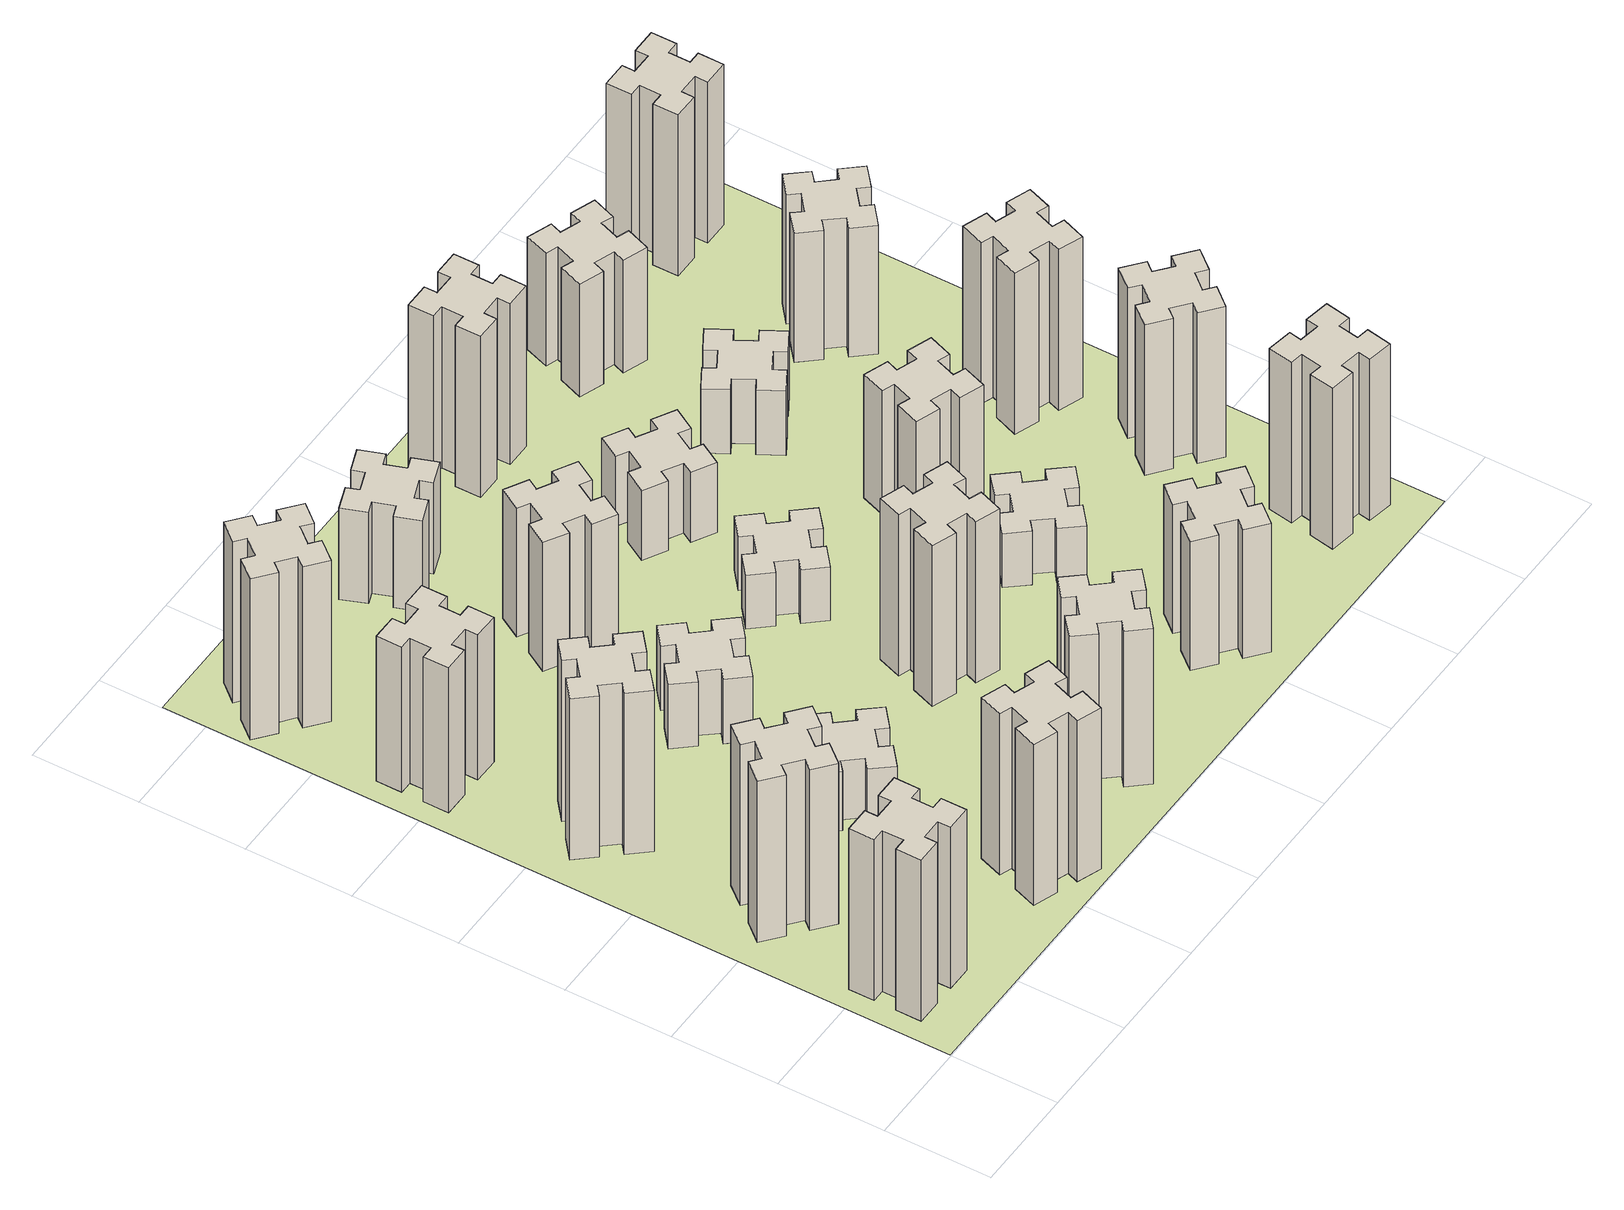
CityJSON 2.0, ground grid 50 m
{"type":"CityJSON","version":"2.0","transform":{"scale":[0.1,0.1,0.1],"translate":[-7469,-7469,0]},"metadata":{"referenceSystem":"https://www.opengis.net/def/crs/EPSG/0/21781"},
"CityObjects":{
"building1":{"type":"Building","attributes":{"class":"1000","function":"1000","usage":"1000","yearOfConstruction":2016,"roofType":"1000","measuredHeight":90,"storeysAboveGround":30,"storeysBelowGround":0},"geometry":[{"type":"Solid","lod":"1","boundaries":[[[[0,1,2,3,4,5,6,7,8,9,10,11,12,13,14,15,16,17,18,19]],[[17,16,20,21]],[[16,15,22,20]],[[15,14,23,22]],[[14,13,24,23]],[[13,12,25,24]],[[12,11,26,25]],[[11,10,27,26]],[[10,9,28,27]],[[9,8,29,28]],[[8,7,30,29]],[[7,6,31,30]],[[6,5,32,31]],[[5,4,33,32]],[[4,3,34,33]],[[3,2,35,34]],[[2,1,36,35]],[[1,0,37,36]],[[0,19,38,37]],[[19,18,39,38]],[[18,17,21,39]],[[24,25,26,27,28,29,30,31,32,33,34,35,36,37,38,39,21,20,22,23]]]]}]},
"building2":{"type":"Building","attributes":{"class":"1000","function":"1000","usage":"1000","yearOfConstruction":2016,"roofType":"1000","measuredHeight":90,"storeysAboveGround":30,"storeysBelowGround":0},"geometry":[{"type":"Solid","lod":"1","boundaries":[[[[40,41,42,43,44,45,46,47,48,49,50,51,52,53,54,55,56,57,58,59]],[[57,56,60,61]],[[56,55,62,60]],[[55,54,63,62]],[[54,53,64,63]],[[53,52,65,64]],[[52,51,66,65]],[[51,50,67,66]],[[50,49,68,67]],[[49,48,69,68]],[[48,47,70,69]],[[47,46,71,70]],[[46,45,72,71]],[[45,44,73,72]],[[44,43,74,73]],[[43,42,75,74]],[[42,41,76,75]],[[41,40,77,76]],[[40,59,78,77]],[[59,58,79,78]],[[58,57,61,79]],[[64,65,66,67,68,69,70,71,72,73,74,75,76,77,78,79,61,60,62,63]]]]}]},
"building3":{"type":"Building","attributes":{"class":"1000","function":"1000","usage":"1000","yearOfConstruction":2016,"roofType":"1000","measuredHeight":90,"storeysAboveGround":30,"storeysBelowGround":0},"geometry":[{"type":"Solid","lod":"1","boundaries":[[[[80,81,82,83,84,85,86,87,88,89,90,91,92,93,94,95,96,97,98,99]],[[97,96,100,101]],[[96,95,102,100]],[[95,94,103,102]],[[94,93,104,103]],[[93,92,105,104]],[[92,91,106,105]],[[91,90,107,106]],[[90,89,108,107]],[[89,88,109,108]],[[88,87,110,109]],[[87,86,111,110]],[[86,85,112,111]],[[85,84,113,112]],[[84,83,114,113]],[[83,82,115,114]],[[82,81,116,115]],[[81,80,117,116]],[[80,99,118,117]],[[99,98,119,118]],[[98,97,101,119]],[[104,105,106,107,108,109,110,111,112,113,114,115,116,117,118,119,101,100,102,103]]]]}]},
"building4":{"type":"Building","attributes":{"class":"1000","function":"1000","usage":"1000","yearOfConstruction":2016,"roofType":"1000","measuredHeight":81,"storeysAboveGround":30,"storeysBelowGround":0},"geometry":[{"type":"Solid","lod":"1","boundaries":[[[[120,121,122,123,124,125,126,127,128,129,130,131,132,133,134,135,136,137,138,139]],[[137,136,140,141]],[[136,135,142,140]],[[135,134,143,142]],[[134,133,144,143]],[[133,132,145,144]],[[132,131,146,145]],[[131,130,147,146]],[[130,129,148,147]],[[129,128,149,148]],[[128,127,150,149]],[[127,126,151,150]],[[126,125,152,151]],[[125,124,153,152]],[[124,123,154,153]],[[123,122,155,154]],[[122,121,156,155]],[[121,120,157,156]],[[120,139,158,157]],[[139,138,159,158]],[[138,137,141,159]],[[144,145,146,147,148,149,150,151,152,153,154,155,156,157,158,159,141,140,142,143]]]]}]},
"building5":{"type":"Building","attributes":{"class":"1000","function":"1000","usage":"1000","yearOfConstruction":2016,"roofType":"1000","measuredHeight":90,"storeysAboveGround":30,"storeysBelowGround":0},"geometry":[{"type":"Solid","lod":"1","boundaries":[[[[160,161,162,163,164,165,166,167,168,169,170,171,172,173,174,175,176,177,178,179]],[[177,176,180,181]],[[176,175,182,180]],[[175,174,183,182]],[[174,173,184,183]],[[173,172,185,184]],[[172,171,186,185]],[[171,170,187,186]],[[170,169,188,187]],[[169,168,189,188]],[[168,167,190,189]],[[167,166,191,190]],[[166,165,192,191]],[[165,164,193,192]],[[164,163,194,193]],[[163,162,195,194]],[[162,161,196,195]],[[161,160,197,196]],[[160,179,198,197]],[[179,178,199,198]],[[178,177,181,199]],[[184,185,186,187,188,189,190,191,192,193,194,195,196,197,198,199,181,180,182,183]]]]}]},
"building6":{"type":"Building","attributes":{"class":"1000","function":"1000","usage":"1000","yearOfConstruction":2016,"roofType":"1000","measuredHeight":90,"storeysAboveGround":30,"storeysBelowGround":0},"geometry":[{"type":"Solid","lod":"1","boundaries":[[[[200,201,202,203,204,205,206,207,208,209,210,211,212,213,214,215,216,217,218,219]],[[217,216,220,221]],[[216,215,222,220]],[[215,214,223,222]],[[214,213,224,223]],[[213,212,225,224]],[[212,211,226,225]],[[211,210,227,226]],[[210,209,228,227]],[[209,208,229,228]],[[208,207,230,229]],[[207,206,231,230]],[[206,205,232,231]],[[205,204,233,232]],[[204,203,234,233]],[[203,202,235,234]],[[202,201,236,235]],[[201,200,237,236]],[[200,219,238,237]],[[219,218,239,238]],[[218,217,221,239]],[[224,225,226,227,228,229,230,231,232,233,234,235,236,237,238,239,221,220,222,223]]]]}]},
"building7":{"type":"Building","attributes":{"class":"1000","function":"1000","usage":"1000","yearOfConstruction":2016,"roofType":"1000","measuredHeight":33,"storeysAboveGround":30,"storeysBelowGround":0},"geometry":[{"type":"Solid","lod":"1","boundaries":[[[[240,241,242,243,244,245,246,247,248,249,250,251,252,253,254,255,256,257,258,259]],[[257,256,260,261]],[[256,255,262,260]],[[255,254,263,262]],[[254,253,264,263]],[[253,252,265,264]],[[252,251,266,265]],[[251,250,267,266]],[[250,249,268,267]],[[249,248,269,268]],[[248,247,270,269]],[[247,246,271,270]],[[246,245,272,271]],[[245,244,273,272]],[[244,243,274,273]],[[243,242,275,274]],[[242,241,276,275]],[[241,240,277,276]],[[240,259,278,277]],[[259,258,279,278]],[[258,257,261,279]],[[264,265,266,267,268,269,270,271,272,273,274,275,276,277,278,279,261,260,262,263]]]]}]},
"building8":{"type":"Building","attributes":{"class":"1000","function":"1000","usage":"1000","yearOfConstruction":2016,"roofType":"1000","measuredHeight":36,"storeysAboveGround":30,"storeysBelowGround":0},"geometry":[{"type":"Solid","lod":"1","boundaries":[[[[280,281,282,283,284,285,286,287,288,289,290,291,292,293,294,295,296,297,298,299]],[[297,296,300,301]],[[296,295,302,300]],[[295,294,303,302]],[[294,293,304,303]],[[293,292,305,304]],[[292,291,306,305]],[[291,290,307,306]],[[290,289,308,307]],[[289,288,309,308]],[[288,287,310,309]],[[287,286,311,310]],[[286,285,312,311]],[[285,284,313,312]],[[284,283,314,313]],[[283,282,315,314]],[[282,281,316,315]],[[281,280,317,316]],[[280,299,318,317]],[[299,298,319,318]],[[298,297,301,319]],[[304,305,306,307,308,309,310,311,312,313,314,315,316,317,318,319,301,300,302,303]]]]}]},
"building9":{"type":"Building","attributes":{"class":"1000","function":"1000","usage":"1000","yearOfConstruction":2016,"roofType":"1000","measuredHeight":87,"storeysAboveGround":30,"storeysBelowGround":0},"geometry":[{"type":"Solid","lod":"1","boundaries":[[[[320,321,322,323,324,325,326,327,328,329,330,331,332,333,334,335,336,337,338,339]],[[337,336,340,341]],[[336,335,342,340]],[[335,334,343,342]],[[334,333,344,343]],[[333,332,345,344]],[[332,331,346,345]],[[331,330,347,346]],[[330,329,348,347]],[[329,328,349,348]],[[328,327,350,349]],[[327,326,351,350]],[[326,325,352,351]],[[325,324,353,352]],[[324,323,354,353]],[[323,322,355,354]],[[322,321,356,355]],[[321,320,357,356]],[[320,339,358,357]],[[339,338,359,358]],[[338,337,341,359]],[[344,345,346,347,348,349,350,351,352,353,354,355,356,357,358,359,341,340,342,343]]]]}]},
"building10":{"type":"Building","attributes":{"class":"1000","function":"1000","usage":"1000","yearOfConstruction":2016,"roofType":"1000","measuredHeight":72,"storeysAboveGround":30,"storeysBelowGround":0},"geometry":[{"type":"Solid","lod":"1","boundaries":[[[[360,361,362,363,364,365,366,367,368,369,370,371,372,373,374,375,376,377,378,379]],[[377,376,380,381]],[[376,375,382,380]],[[375,374,383,382]],[[374,373,384,383]],[[373,372,385,384]],[[372,371,386,385]],[[371,370,387,386]],[[370,369,388,387]],[[369,368,389,388]],[[368,367,390,389]],[[367,366,391,390]],[[366,365,392,391]],[[365,364,393,392]],[[364,363,394,393]],[[363,362,395,394]],[[362,361,396,395]],[[361,360,397,396]],[[360,379,398,397]],[[379,378,399,398]],[[378,377,381,399]],[[384,385,386,387,388,389,390,391,392,393,394,395,396,397,398,399,381,380,382,383]]]]}]},
"building11":{"type":"Building","attributes":{"class":"1000","function":"1000","usage":"1000","yearOfConstruction":2016,"roofType":"1000","measuredHeight":51,"storeysAboveGround":30,"storeysBelowGround":0},"geometry":[{"type":"Solid","lod":"1","boundaries":[[[[400,401,402,403,404,405,406,407,408,409,410,411,412,413,414,415,416,417,418,419]],[[417,416,420,421]],[[416,415,422,420]],[[415,414,423,422]],[[414,413,424,423]],[[413,412,425,424]],[[412,411,426,425]],[[411,410,427,426]],[[410,409,428,427]],[[409,408,429,428]],[[408,407,430,429]],[[407,406,431,430]],[[406,405,432,431]],[[405,404,433,432]],[[404,403,434,433]],[[403,402,435,434]],[[402,401,436,435]],[[401,400,437,436]],[[400,419,438,437]],[[419,418,439,438]],[[418,417,421,439]],[[424,425,426,427,428,429,430,431,432,433,434,435,436,437,438,439,421,420,422,423]]]]}]},
"building12":{"type":"Building","attributes":{"class":"1000","function":"1000","usage":"1000","yearOfConstruction":2016,"roofType":"1000","measuredHeight":90,"storeysAboveGround":30,"storeysBelowGround":0},"geometry":[{"type":"Solid","lod":"1","boundaries":[[[[440,441,442,443,444,445,446,447,448,449,450,451,452,453,454,455,456,457,458,459]],[[457,456,460,461]],[[456,455,462,460]],[[455,454,463,462]],[[454,453,464,463]],[[453,452,465,464]],[[452,451,466,465]],[[451,450,467,466]],[[450,449,468,467]],[[449,448,469,468]],[[448,447,470,469]],[[447,446,471,470]],[[446,445,472,471]],[[445,444,473,472]],[[444,443,474,473]],[[443,442,475,474]],[[442,441,476,475]],[[441,440,477,476]],[[440,459,478,477]],[[459,458,479,478]],[[458,457,461,479]],[[464,465,466,467,468,469,470,471,472,473,474,475,476,477,478,479,461,460,462,463]]]]}]},
"building13":{"type":"Building","attributes":{"class":"1000","function":"1000","usage":"1000","yearOfConstruction":2016,"roofType":"1000","measuredHeight":30,"storeysAboveGround":30,"storeysBelowGround":0},"geometry":[{"type":"Solid","lod":"1","boundaries":[[[[480,481,482,483,484,485,486,487,488,489,490,491,492,493,494,495,496,497,498,499]],[[497,496,500,501]],[[496,495,502,500]],[[495,494,503,502]],[[494,493,504,503]],[[493,492,505,504]],[[492,491,506,505]],[[491,490,507,506]],[[490,489,508,507]],[[489,488,509,508]],[[488,487,510,509]],[[487,486,511,510]],[[486,485,512,511]],[[485,484,513,512]],[[484,483,514,513]],[[483,482,515,514]],[[482,481,516,515]],[[481,480,517,516]],[[480,499,518,517]],[[499,498,519,518]],[[498,497,501,519]],[[504,505,506,507,508,509,510,511,512,513,514,515,516,517,518,519,501,500,502,503]]]]}]},
"building14":{"type":"Building","attributes":{"class":"1000","function":"1000","usage":"1000","yearOfConstruction":2016,"roofType":"1000","measuredHeight":72,"storeysAboveGround":30,"storeysBelowGround":0},"geometry":[{"type":"Solid","lod":"1","boundaries":[[[[520,521,522,523,524,525,526,527,528,529,530,531,532,533,534,535,536,537,538,539]],[[537,536,540,541]],[[536,535,542,540]],[[535,534,543,542]],[[534,533,544,543]],[[533,532,545,544]],[[532,531,546,545]],[[531,530,547,546]],[[530,529,548,547]],[[529,528,549,548]],[[528,527,550,549]],[[527,526,551,550]],[[526,525,552,551]],[[525,524,553,552]],[[524,523,554,553]],[[523,522,555,554]],[[522,521,556,555]],[[521,520,557,556]],[[520,539,558,557]],[[539,538,559,558]],[[538,537,541,559]],[[544,545,546,547,548,549,550,551,552,553,554,555,556,557,558,559,541,540,542,543]]]]}]},
"building15":{"type":"Building","attributes":{"class":"1000","function":"1000","usage":"1000","yearOfConstruction":2016,"roofType":"1000","measuredHeight":39,"storeysAboveGround":30,"storeysBelowGround":0},"geometry":[{"type":"Solid","lod":"1","boundaries":[[[[560,561,562,563,564,565,566,567,568,569,570,571,572,573,574,575,576,577,578,579]],[[577,576,580,581]],[[576,575,582,580]],[[575,574,583,582]],[[574,573,584,583]],[[573,572,585,584]],[[572,571,586,585]],[[571,570,587,586]],[[570,569,588,587]],[[569,568,589,588]],[[568,567,590,589]],[[567,566,591,590]],[[566,565,592,591]],[[565,564,593,592]],[[564,563,594,593]],[[563,562,595,594]],[[562,561,596,595]],[[561,560,597,596]],[[560,579,598,597]],[[579,578,599,598]],[[578,577,581,599]],[[584,585,586,587,588,589,590,591,592,593,594,595,596,597,598,599,581,580,582,583]]]]}]},
"building16":{"type":"Building","attributes":{"class":"1000","function":"1000","usage":"1000","yearOfConstruction":2016,"roofType":"1000","measuredHeight":90,"storeysAboveGround":30,"storeysBelowGround":0},"geometry":[{"type":"Solid","lod":"1","boundaries":[[[[600,601,602,603,604,605,606,607,608,609,610,611,612,613,614,615,616,617,618,619]],[[617,616,620,621]],[[616,615,622,620]],[[615,614,623,622]],[[614,613,624,623]],[[613,612,625,624]],[[612,611,626,625]],[[611,610,627,626]],[[610,609,628,627]],[[609,608,629,628]],[[608,607,630,629]],[[607,606,631,630]],[[606,605,632,631]],[[605,604,633,632]],[[604,603,634,633]],[[603,602,635,634]],[[602,601,636,635]],[[601,600,637,636]],[[600,619,638,637]],[[619,618,639,638]],[[618,617,621,639]],[[624,625,626,627,628,629,630,631,632,633,634,635,636,637,638,639,621,620,622,623]]]]}]},
"building17":{"type":"Building","attributes":{"class":"1000","function":"1000","usage":"1000","yearOfConstruction":2016,"roofType":"1000","measuredHeight":30,"storeysAboveGround":30,"storeysBelowGround":0},"geometry":[{"type":"Solid","lod":"1","boundaries":[[[[640,641,642,643,644,645,646,647,648,649,650,651,652,653,654,655,656,657,658,659]],[[657,656,660,661]],[[656,655,662,660]],[[655,654,663,662]],[[654,653,664,663]],[[653,652,665,664]],[[652,651,666,665]],[[651,650,667,666]],[[650,649,668,667]],[[649,648,669,668]],[[648,647,670,669]],[[647,646,671,670]],[[646,645,672,671]],[[645,644,673,672]],[[644,643,674,673]],[[643,642,675,674]],[[642,641,676,675]],[[641,640,677,676]],[[640,659,678,677]],[[659,658,679,678]],[[658,657,661,679]],[[664,665,666,667,668,669,670,671,672,673,674,675,676,677,678,679,661,660,662,663]]]]}]},
"building18":{"type":"Building","attributes":{"class":"1000","function":"1000","usage":"1000","yearOfConstruction":2016,"roofType":"1000","measuredHeight":69,"storeysAboveGround":30,"storeysBelowGround":0},"geometry":[{"type":"Solid","lod":"1","boundaries":[[[[680,681,682,683,684,685,686,687,688,689,690,691,692,693,694,695,696,697,698,699]],[[697,696,700,701]],[[696,695,702,700]],[[695,694,703,702]],[[694,693,704,703]],[[693,692,705,704]],[[692,691,706,705]],[[691,690,707,706]],[[690,689,708,707]],[[689,688,709,708]],[[688,687,710,709]],[[687,686,711,710]],[[686,685,712,711]],[[685,684,713,712]],[[684,683,714,713]],[[683,682,715,714]],[[682,681,716,715]],[[681,680,717,716]],[[680,699,718,717]],[[699,698,719,718]],[[698,697,701,719]],[[704,705,706,707,708,709,710,711,712,713,714,715,716,717,718,719,701,700,702,703]]]]}]},
"building19":{"type":"Building","attributes":{"class":"1000","function":"1000","usage":"1000","yearOfConstruction":2016,"roofType":"1000","measuredHeight":36,"storeysAboveGround":30,"storeysBelowGround":0},"geometry":[{"type":"Solid","lod":"1","boundaries":[[[[720,721,722,723,724,725,726,727,728,729,730,731,732,733,734,735,736,737,738,739]],[[737,736,740,741]],[[736,735,742,740]],[[735,734,743,742]],[[734,733,744,743]],[[733,732,745,744]],[[732,731,746,745]],[[731,730,747,746]],[[730,729,748,747]],[[729,728,749,748]],[[728,727,750,749]],[[727,726,751,750]],[[726,725,752,751]],[[725,724,753,752]],[[724,723,754,753]],[[723,722,755,754]],[[722,721,756,755]],[[721,720,757,756]],[[720,739,758,757]],[[739,738,759,758]],[[738,737,741,759]],[[744,745,746,747,748,749,750,751,752,753,754,755,756,757,758,759,741,740,742,743]]]]}]},
"building20":{"type":"Building","attributes":{"class":"1000","function":"1000","usage":"1000","yearOfConstruction":2016,"roofType":"1000","measuredHeight":90,"storeysAboveGround":30,"storeysBelowGround":0},"geometry":[{"type":"Solid","lod":"1","boundaries":[[[[760,761,762,763,764,765,766,767,768,769,770,771,772,773,774,775,776,777,778,779]],[[777,776,780,781]],[[776,775,782,780]],[[775,774,783,782]],[[774,773,784,783]],[[773,772,785,784]],[[772,771,786,785]],[[771,770,787,786]],[[770,769,788,787]],[[769,768,789,788]],[[768,767,790,789]],[[767,766,791,790]],[[766,765,792,791]],[[765,764,793,792]],[[764,763,794,793]],[[763,762,795,794]],[[762,761,796,795]],[[761,760,797,796]],[[760,779,798,797]],[[779,778,799,798]],[[778,777,781,799]],[[784,785,786,787,788,789,790,791,792,793,794,795,796,797,798,799,781,780,782,783]]]]}]},
"building21":{"type":"Building","attributes":{"class":"1000","function":"1000","usage":"1000","yearOfConstruction":2016,"roofType":"1000","measuredHeight":63,"storeysAboveGround":30,"storeysBelowGround":0},"geometry":[{"type":"Solid","lod":"1","boundaries":[[[[800,801,802,803,804,805,806,807,808,809,810,811,812,813,814,815,816,817,818,819]],[[817,816,820,821]],[[816,815,822,820]],[[815,814,823,822]],[[814,813,824,823]],[[813,812,825,824]],[[812,811,826,825]],[[811,810,827,826]],[[810,809,828,827]],[[809,808,829,828]],[[808,807,830,829]],[[807,806,831,830]],[[806,805,832,831]],[[805,804,833,832]],[[804,803,834,833]],[[803,802,835,834]],[[802,801,836,835]],[[801,800,837,836]],[[800,819,838,837]],[[819,818,839,838]],[[818,817,821,839]],[[824,825,826,827,828,829,830,831,832,833,834,835,836,837,838,839,821,820,822,823]]]]}]},
"building22":{"type":"Building","attributes":{"class":"1000","function":"1000","usage":"1000","yearOfConstruction":2016,"roofType":"1000","measuredHeight":84,"storeysAboveGround":30,"storeysBelowGround":0},"geometry":[{"type":"Solid","lod":"1","boundaries":[[[[840,841,842,843,844,845,846,847,848,849,850,851,852,853,854,855,856,857,858,859]],[[857,856,860,861]],[[856,855,862,860]],[[855,854,863,862]],[[854,853,864,863]],[[853,852,865,864]],[[852,851,866,865]],[[851,850,867,866]],[[850,849,868,867]],[[849,848,869,868]],[[848,847,870,869]],[[847,846,871,870]],[[846,845,872,871]],[[845,844,873,872]],[[844,843,874,873]],[[843,842,875,874]],[[842,841,876,875]],[[841,840,877,876]],[[840,859,878,877]],[[859,858,879,878]],[[858,857,861,879]],[[864,865,866,867,868,869,870,871,872,873,874,875,876,877,878,879,861,860,862,863]]]]}]},
"building23":{"type":"Building","attributes":{"class":"1000","function":"1000","usage":"1000","yearOfConstruction":2016,"roofType":"1000","measuredHeight":90,"storeysAboveGround":30,"storeysBelowGround":0},"geometry":[{"type":"Solid","lod":"1","boundaries":[[[[880,881,882,883,884,885,886,887,888,889,890,891,892,893,894,895,896,897,898,899]],[[897,896,900,901]],[[896,895,902,900]],[[895,894,903,902]],[[894,893,904,903]],[[893,892,905,904]],[[892,891,906,905]],[[891,890,907,906]],[[890,889,908,907]],[[889,888,909,908]],[[888,887,910,909]],[[887,886,911,910]],[[886,885,912,911]],[[885,884,913,912]],[[884,883,914,913]],[[883,882,915,914]],[[882,881,916,915]],[[881,880,917,916]],[[880,899,918,917]],[[899,898,919,918]],[[898,897,901,919]],[[904,905,906,907,908,909,910,911,912,913,914,915,916,917,918,919,901,900,902,903]]]]}]},
"building24":{"type":"Building","attributes":{"class":"1000","function":"1000","usage":"1000","yearOfConstruction":2016,"roofType":"1000","measuredHeight":72,"storeysAboveGround":30,"storeysBelowGround":0},"geometry":[{"type":"Solid","lod":"1","boundaries":[[[[920,921,922,923,924,925,926,927,928,929,930,931,932,933,934,935,936,937,938,939]],[[937,936,940,941]],[[936,935,942,940]],[[935,934,943,942]],[[934,933,944,943]],[[933,932,945,944]],[[932,931,946,945]],[[931,930,947,946]],[[930,929,948,947]],[[929,928,949,948]],[[928,927,950,949]],[[927,926,951,950]],[[926,925,952,951]],[[925,924,953,952]],[[924,923,954,953]],[[923,922,955,954]],[[922,921,956,955]],[[921,920,957,956]],[[920,939,958,957]],[[939,938,959,958]],[[938,937,941,959]],[[944,945,946,947,948,949,950,951,952,953,954,955,956,957,958,959,941,940,942,943]]]]}]},
"building25":{"type":"Building","attributes":{"class":"1000","function":"1000","usage":"1000","yearOfConstruction":2016,"roofType":"1000","measuredHeight":90,"storeysAboveGround":30,"storeysBelowGround":0},"geometry":[{"type":"Solid","lod":"1","boundaries":[[[[960,961,962,963,964,965,966,967,968,969,970,971,972,973,974,975,976,977,978,979]],[[977,976,980,981]],[[976,975,982,980]],[[975,974,983,982]],[[974,973,984,983]],[[973,972,985,984]],[[972,971,986,985]],[[971,970,987,986]],[[970,969,988,987]],[[969,968,989,988]],[[968,967,990,989]],[[967,966,991,990]],[[966,965,992,991]],[[965,964,993,992]],[[964,963,994,993]],[[963,962,995,994]],[[962,961,996,995]],[[961,960,997,996]],[[960,979,998,997]],[[979,978,999,998]],[[978,977,981,999]],[[984,985,986,987,988,989,990,991,992,993,994,995,996,997,998,999,981,980,982,983]]]]}]},
"landuse1":{"type":"LandUse","attributes":{"name":"plot1","function":"1010"},"geometry":[{"type":"MultiSurface","lod":"1","boundaries":[[[1000,1001,1002,1003]]]}]}
},
"vertices":[
[165,425,0],[165,325,0],[105,325,0],[105,205,0],[225,205,0],[225,265,0],[325,265,0],[325,205,0],[445,205,0],[445,325,0],[385,325,0],[385,425,0],[445,425,0],[445,545,0],[325,545,0],[325,485,0],[225,485,0],[225,545,0],[105,545,0],[105,425,0],[225,485,900],[225,545,900],[325,485,900],[325,545,900],[445,545,900],[445,425,900],[385,425,900],[385,325,900],[445,325,900],[445,205,900],[325,205,900],[325,265,900],[225,265,900],[225,205,900],[105,205,900],[105,325,900],[165,325,900],[165,425,900],[105,425,900],[105,545,900],
[484,1067,0],[408,1132,0],[446,1178,0],[354,1255,0],[277,1163,0],[323,1124,0],[259,1048,0],[213,1086,0],[136,994,0],[228,917,0],[266,963,0],[343,899,0],[304,853,0],[396,776,0],[473,868,0],[427,906,0],[492,983,0],[538,944,0],[615,1036,0],[523,1113,0],[492,983,900],[538,944,900],[427,906,900],[473,868,900],[396,776,900],[304,853,900],[343,899,900],[266,963,900],[228,917,900],[136,994,900],[213,1086,900],[259,1048,900],[323,1124,900],[277,1163,900],[354,1255,900],[446,1178,900],[408,1132,900],[484,1067,900],[523,1113,900],[615,1036,900],
[492,1888,0],[427,1964,0],[473,2003,0],[396,2095,0],[304,2018,0],[343,1972,0],[266,1907,0],[228,1953,0],[136,1876,0],[213,1784,0],[259,1823,0],[323,1746,0],[277,1708,0],[354,1616,0],[446,1693,0],[408,1739,0],[484,1803,0],[523,1757,0],[615,1834,0],[538,1926,0],[484,1803,900],[523,1757,900],[408,1739,900],[446,1693,900],[354,1616,900],[277,1708,900],[323,1746,900],[259,1823,900],[213,1784,900],[136,1876,900],[228,1953,900],[266,1907,900],[343,1972,900],[304,2018,900],[396,2095,900],[473,2003,900],[427,1964,900],[492,1888,900],[538,1926,900],[615,1834,900],
[385,2545,0],[385,2645,0],[445,2645,0],[445,2765,0],[325,2765,0],[325,2705,0],[225,2705,0],[225,2765,0],[105,2765,0],[105,2645,0],[165,2645,0],[165,2545,0],[105,2545,0],[105,2425,0],[225,2425,0],[225,2485,0],[325,2485,0],[325,2425,0],[445,2425,0],[445,2545,0],[325,2485,810],[325,2425,810],[225,2485,810],[225,2425,810],[105,2425,810],[105,2545,810],[165,2545,810],[165,2645,810],[105,2645,810],[105,2765,810],[225,2765,810],[225,2705,810],[325,2705,810],[325,2765,810],[445,2765,810],[445,2645,810],[385,2645,810],[385,2545,810],[445,2545,810],[445,2425,810],
[1029,360,0],[995,266,0],[939,287,0],[897,174,0],[1010,133,0],[1031,189,0],[1125,155,0],[1104,99,0],[1217,57,0],[1258,170,0],[1202,191,0],[1236,285,0],[1292,264,0],[1333,377,0],[1220,418,0],[1200,362,0],[1106,396,0],[1127,452,0],[1014,493,0],[973,380,0],[1106,396,900],[1127,452,900],[1200,362,900],[1220,418,900],[1333,377,900],[1292,264,900],[1236,285,900],[1202,191,900],[1258,170,900],[1217,57,900],[1104,99,900],[1125,155,900],[1031,189,900],[1010,133,900],[897,174,900],[939,287,900],[995,266,900],[1029,360,900],[973,380,900],[1014,493,900],
[384,3387,0],[308,3452,0],[346,3498,0],[254,3575,0],[177,3483,0],[223,3444,0],[159,3368,0],[113,3406,0],[36,3314,0],[128,3237,0],[166,3283,0],[243,3219,0],[204,3173,0],[296,3096,0],[373,3188,0],[327,3226,0],[392,3303,0],[438,3264,0],[515,3356,0],[423,3433,0],[392,3303,900],[438,3264,900],[327,3226,900],[373,3188,900],[296,3096,900],[204,3173,900],[243,3219,900],[166,3283,900],[128,3237,900],[36,3314,900],[113,3406,900],[159,3368,900],[223,3444,900],[177,3483,900],[254,3575,900],[346,3498,900],[308,3452,900],[384,3387,900],[423,3433,900],[515,3356,900],
[983,1232,0],[906,1167,0],[868,1213,0],[776,1136,0],[853,1044,0],[899,1083,0],[963,1006,0],[917,968,0],[994,876,0],[1086,953,0],[1048,999,0],[1124,1063,0],[1163,1017,0],[1255,1094,0],[1178,1186,0],[1132,1148,0],[1067,1224,0],[1113,1263,0],[1036,1355,0],[944,1278,0],[1067,1224,330],[1113,1263,330],[1132,1148,330],[1178,1186,330],[1255,1094,330],[1163,1017,330],[1124,1063,330],[1048,999,330],[1086,953,330],[994,876,330],[917,968,330],[963,1006,330],[899,1083,330],[853,1044,330],[776,1136,330],[868,1213,330],[906,1167,330],[983,1232,330],[944,1278,330],[1036,1355,330],
[1083,1972,0],[1006,1907,0],[968,1953,0],[876,1876,0],[953,1784,0],[999,1823,0],[1063,1746,0],[1017,1708,0],[1094,1616,0],[1186,1693,0],[1148,1739,0],[1224,1803,0],[1263,1757,0],[1355,1834,0],[1278,1926,0],[1232,1888,0],[1167,1964,0],[1213,2003,0],[1136,2095,0],[1044,2018,0],[1167,1964,360],[1213,2003,360],[1232,1888,360],[1278,1926,360],[1355,1834,360],[1263,1757,360],[1224,1803,360],[1148,1739,360],[1186,1693,360],[1094,1616,360],[1017,1708,360],[1063,1746,360],[999,1823,360],[953,1784,360],[876,1876,360],[968,1953,360],[1006,1907,360],[1083,1972,360],[1044,2018,360],[1136,2095,360],
[1639,343,0],[1703,266,0],[1657,228,0],[1734,136,0],[1826,213,0],[1788,259,0],[1864,323,0],[1903,277,0],[1995,354,0],[1918,446,0],[1872,408,0],[1807,484,0],[1853,523,0],[1776,615,0],[1684,538,0],[1723,492,0],[1646,427,0],[1608,473,0],[1516,396,0],[1593,304,0],[1646,427,870],[1608,473,870],[1723,492,870],[1684,538,870],[1776,615,870],[1853,523,870],[1807,484,870],[1872,408,870],[1918,446,870],[1995,354,870],[1903,277,870],[1864,323,870],[1788,259,870],[1826,213,870],[1734,136,870],[1657,228,870],[1703,266,870],[1639,343,870],[1593,304,870],[1516,396,870],
[1314,2666,0],[1227,2716,0],[1257,2768,0],[1153,2828,0],[1093,2724,0],[1145,2694,0],[1095,2607,0],[1043,2637,0],[983,2533,0],[1087,2473,0],[1117,2525,0],[1204,2475,0],[1174,2423,0],[1278,2363,0],[1338,2467,0],[1286,2497,0],[1336,2584,0],[1388,2554,0],[1448,2658,0],[1344,2718,0],[1336,2584,720],[1388,2554,720],[1286,2497,720],[1338,2467,720],[1278,2363,720],[1174,2423,720],[1204,2475,720],[1117,2525,720],[1087,2473,720],[983,2533,720],[1043,2637,720],[1095,2607,720],[1145,2694,720],[1093,2724,720],[1153,2828,720],[1257,2768,720],[1227,2716,720],[1314,2666,720],[1344,2718,720],[1448,2658,720],
[1125,3456,0],[1031,3422,0],[1010,3478,0],[897,3437,0],[939,3324,0],[995,3345,0],[1029,3251,0],[973,3230,0],[1014,3117,0],[1127,3159,0],[1106,3215,0],[1200,3249,0],[1220,3193,0],[1333,3234,0],[1292,3347,0],[1236,3326,0],[1202,3420,0],[1258,3440,0],[1217,3553,0],[1104,3512,0],[1202,3420,510],[1258,3440,510],[1236,3326,510],[1292,3347,510],[1333,3234,510],[1220,3193,510],[1200,3249,510],[1106,3215,510],[1127,3159,510],[1014,3117,510],[973,3230,510],[1029,3251,510],[995,3345,510],[939,3324,510],[897,3437,510],[1010,3478,510],[1031,3422,510],[1125,3456,510],[1104,3512,510],[1217,3553,510],
[1769,1300,0],[1735,1206,0],[1679,1227,0],[1637,1114,0],[1750,1073,0],[1771,1129,0],[1865,1095,0],[1844,1039,0],[1957,997,0],[1998,1110,0],[1942,1131,0],[1976,1225,0],[2032,1204,0],[2073,1317,0],[1960,1358,0],[1940,1302,0],[1846,1336,0],[1867,1392,0],[1754,1433,0],[1713,1320,0],[1846,1336,900],[1867,1392,900],[1940,1302,900],[1960,1358,900],[2073,1317,900],[2032,1204,900],[1976,1225,900],[1942,1131,900],[1998,1110,900],[1957,997,900],[1844,1039,900],[1865,1095,900],[1771,1129,900],[1750,1073,900],[1637,1114,900],[1679,1227,900],[1735,1206,900],[1769,1300,900],[1713,1320,900],[1754,1433,900],
[1972,1988,0],[1907,2064,0],[1953,2103,0],[1876,2195,0],[1784,2118,0],[1823,2072,0],[1746,2007,0],[1708,2053,0],[1616,1976,0],[1693,1884,0],[1739,1923,0],[1803,1846,0],[1757,1808,0],[1834,1716,0],[1926,1793,0],[1888,1839,0],[1964,1903,0],[2003,1857,0],[2095,1934,0],[2018,2026,0],[1964,1903,300],[2003,1857,300],[1888,1839,300],[1926,1793,300],[1834,1716,300],[1757,1808,300],[1803,1846,300],[1739,1923,300],[1693,1884,300],[1616,1976,300],[1708,2053,300],[1746,2007,300],[1823,2072,300],[1784,2118,300],[1876,2195,300],[1953,2103,300],[1907,2064,300],[1972,1988,300],[2018,2026,300],[2095,1934,300],
[2486,323,0],[2563,259,0],[2524,213,0],[2616,136,0],[2693,228,0],[2647,266,0],[2712,343,0],[2758,304,0],[2835,396,0],[2743,473,0],[2704,427,0],[2628,492,0],[2666,538,0],[2574,615,0],[2497,523,0],[2543,484,0],[2479,408,0],[2433,446,0],[2356,354,0],[2448,277,0],[2479,408,720],[2433,446,720],[2543,484,720],[2497,523,720],[2574,615,720],[2666,538,720],[2628,492,720],[2704,427,720],[2743,473,720],[2835,396,720],[2758,304,720],[2712,343,720],[2647,266,720],[2693,228,720],[2616,136,720],[2524,213,720],[2563,259,720],[2486,323,720],[2448,277,720],[2356,354,720],
[2026,2497,0],[2076,2584,0],[2128,2554,0],[2188,2658,0],[2084,2718,0],[2054,2666,0],[1967,2716,0],[1997,2768,0],[1893,2828,0],[1833,2724,0],[1885,2694,0],[1835,2607,0],[1783,2637,0],[1723,2533,0],[1827,2473,0],[1857,2525,0],[1944,2475,0],[1914,2423,0],[2018,2363,0],[2078,2467,0],[1944,2475,390],[1914,2423,390],[1857,2525,390],[1827,2473,390],[1723,2533,390],[1783,2637,390],[1835,2607,390],[1885,2694,390],[1833,2724,390],[1893,2828,390],[1997,2768,390],[1967,2716,390],[2054,2666,390],[2084,2718,390],[2188,2658,390],[2128,2554,390],[2076,2584,390],[2026,2497,390],[2078,2467,390],[2018,2363,390],
[1745,3485,0],[1745,3385,0],[1685,3385,0],[1685,3265,0],[1805,3265,0],[1805,3325,0],[1905,3325,0],[1905,3265,0],[2025,3265,0],[2025,3385,0],[1965,3385,0],[1965,3485,0],[2025,3485,0],[2025,3605,0],[1905,3605,0],[1905,3545,0],[1805,3545,0],[1805,3605,0],[1685,3605,0],[1685,3485,0],[1805,3545,900],[1805,3605,900],[1905,3545,900],[1905,3605,900],[2025,3605,900],[2025,3485,900],[1965,3485,900],[1965,3385,900],[2025,3385,900],[2025,3265,900],[1905,3265,900],[1905,3325,900],[1805,3325,900],[1805,3265,900],[1685,3265,900],[1685,3385,900],[1745,3385,900],[1745,3485,900],[1685,3485,900],[1685,3605,900],
[2563,1332,0],[2486,1267,0],[2448,1313,0],[2356,1236,0],[2433,1144,0],[2479,1183,0],[2543,1106,0],[2497,1068,0],[2574,976,0],[2666,1053,0],[2628,1099,0],[2704,1163,0],[2743,1117,0],[2835,1194,0],[2758,1286,0],[2712,1248,0],[2647,1324,0],[2693,1363,0],[2616,1455,0],[2524,1378,0],[2647,1324,300],[2693,1363,300],[2712,1248,300],[2758,1286,300],[2835,1194,300],[2743,1117,300],[2704,1163,300],[2628,1099,300],[2666,1053,300],[2574,976,300],[2497,1068,300],[2543,1106,300],[2479,1183,300],[2433,1144,300],[2356,1236,300],[2448,1313,300],[2486,1267,300],[2563,1332,300],[2524,1378,300],[2616,1455,300],
[2682,1671,0],[2716,1765,0],[2772,1744,0],[2813,1857,0],[2700,1898,0],[2680,1842,0],[2586,1876,0],[2607,1932,0],[2494,1973,0],[2453,1860,0],[2509,1840,0],[2475,1746,0],[2419,1767,0],[2377,1654,0],[2490,1613,0],[2511,1669,0],[2605,1635,0],[2584,1579,0],[2697,1537,0],[2738,1650,0],[2605,1635,690],[2584,1579,690],[2511,1669,690],[2490,1613,690],[2377,1654,690],[2419,1767,690],[2475,1746,690],[2509,1840,690],[2453,1860,690],[2494,1973,690],[2607,1932,690],[2586,1876,690],[2680,1842,690],[2700,1898,690],[2813,1857,690],[2772,1744,690],[2716,1765,690],[2682,1671,690],[2738,1650,690],[2697,1537,690],
[2475,2584,0],[2525,2497,0],[2473,2467,0],[2533,2363,0],[2637,2423,0],[2607,2475,0],[2694,2525,0],[2724,2473,0],[2828,2533,0],[2768,2637,0],[2716,2607,0],[2666,2694,0],[2718,2724,0],[2658,2828,0],[2554,2768,0],[2584,2716,0],[2497,2666,0],[2467,2718,0],[2363,2658,0],[2423,2554,0],[2497,2666,360],[2467,2718,360],[2584,2716,360],[2554,2768,360],[2658,2828,360],[2718,2724,360],[2666,2694,360],[2716,2607,360],[2768,2637,360],[2828,2533,360],[2724,2473,360],[2694,2525,360],[2607,2475,360],[2637,2423,360],[2533,2363,360],[2473,2467,360],[2525,2497,360],[2475,2584,360],[2423,2554,360],[2363,2658,360],
[3504,475,0],[3405,492,0],[3416,551,0],[3297,572,0],[3277,454,0],[3336,444,0],[3318,345,0],[3259,356,0],[3238,237,0],[3357,217,0],[3367,276,0],[3465,258,0],[3455,199,0],[3573,178,0],[3594,297,0],[3535,307,0],[3552,405,0],[3611,395,0],[3632,513,0],[3514,534,0],[3552,405,900],[3611,395,900],[3535,307,900],[3594,297,900],[3573,178,900],[3455,199,900],[3465,258,900],[3367,276,900],[3357,217,900],[3238,237,900],[3259,356,900],[3318,345,900],[3336,444,900],[3277,454,900],[3297,572,900],[3416,551,900],[3405,492,900],[3504,475,900],[3514,534,900],[3632,513,900],
[2511,3249,0],[2605,3215,0],[2584,3159,0],[2697,3117,0],[2738,3230,0],[2682,3251,0],[2716,3345,0],[2772,3324,0],[2813,3437,0],[2700,3478,0],[2680,3422,0],[2586,3456,0],[2607,3512,0],[2494,3553,0],[2453,3440,0],[2509,3420,0],[2475,3326,0],[2419,3347,0],[2377,3234,0],[2490,3193,0],[2475,3326,630],[2419,3347,630],[2509,3420,630],[2453,3440,630],[2494,3553,630],[2607,3512,630],[2586,3456,630],[2680,3422,630],[2700,3478,630],[2813,3437,630],[2772,3324,630],[2716,3345,630],[2682,3251,630],[2738,3230,630],[2697,3117,630],[2584,3159,630],[2605,3215,630],[2511,3249,630],[2490,3193,630],[2377,3234,630],
[3487,1006,0],[3552,1083,0],[3598,1044,0],[3675,1136,0],[3583,1213,0],[3544,1167,0],[3468,1232,0],[3506,1278,0],[3414,1355,0],[3337,1263,0],[3383,1224,0],[3319,1148,0],[3273,1186,0],[3196,1094,0],[3288,1017,0],[3326,1063,0],[3403,999,0],[3364,953,0],[3456,876,0],[3533,968,0],[3403,999,840],[3364,953,840],[3326,1063,840],[3288,1017,840],[3196,1094,840],[3273,1186,840],[3319,1148,840],[3383,1224,840],[3337,1263,840],[3414,1355,840],[3506,1278,840],[3468,1232,840],[3544,1167,840],[3583,1213,840],[3675,1136,840],[3598,1044,840],[3552,1083,840],[3487,1006,840],[3533,968,840],[3456,876,840],
[3420,1842,0],[3326,1876,0],[3347,1932,0],[3234,1973,0],[3193,1860,0],[3249,1840,0],[3215,1746,0],[3159,1767,0],[3117,1654,0],[3230,1613,0],[3251,1669,0],[3345,1635,0],[3324,1579,0],[3437,1537,0],[3478,1650,0],[3422,1671,0],[3456,1765,0],[3512,1744,0],[3553,1857,0],[3440,1898,0],[3456,1765,900],[3512,1744,900],[3422,1671,900],[3478,1650,900],[3437,1537,900],[3324,1579,900],[3345,1635,900],[3251,1669,900],[3230,1613,900],[3117,1654,900],[3159,1767,900],[3215,1746,900],[3249,1840,900],[3193,1860,900],[3234,1973,900],[3347,1932,900],[3326,1876,900],[3420,1842,900],[3440,1898,900],[3553,1857,900],
[3119,2563,0],[3183,2486,0],[3137,2448,0],[3214,2356,0],[3306,2433,0],[3268,2479,0],[3344,2543,0],[3383,2497,0],[3475,2574,0],[3398,2666,0],[3352,2628,0],[3287,2704,0],[3333,2743,0],[3256,2835,0],[3164,2758,0],[3203,2712,0],[3126,2647,0],[3088,2693,0],[2996,2616,0],[3073,2524,0],[3126,2647,720],[3088,2693,720],[3203,2712,720],[3164,2758,720],[3256,2835,720],[3333,2743,720],[3287,2704,720],[3352,2628,720],[3398,2666,720],[3475,2574,720],[3383,2497,720],[3344,2543,720],[3268,2479,720],[3306,2433,720],[3214,2356,720],[3137,2448,720],[3183,2486,720],[3119,2563,720],[3073,2524,720],[2996,2616,720],
[3285,3325,0],[3385,3325,0],[3385,3265,0],[3505,3265,0],[3505,3385,0],[3445,3385,0],[3445,3485,0],[3505,3485,0],[3505,3605,0],[3385,3605,0],[3385,3545,0],[3285,3545,0],[3285,3605,0],[3165,3605,0],[3165,3485,0],[3225,3485,0],[3225,3385,0],[3165,3385,0],[3165,3265,0],[3285,3265,0],[3225,3385,900],[3165,3385,900],[3225,3485,900],[3165,3485,900],[3165,3605,900],[3285,3605,900],[3285,3545,900],[3385,3545,900],[3385,3605,900],[3505,3605,900],[3505,3485,900],[3445,3485,900],[3445,3385,900],[3505,3385,900],[3505,3265,900],[3385,3265,900],[3385,3325,900],[3285,3325,900],[3285,3265,900],[3165,3265,900],
[5,3705,0],[3705,3705,0],[3705,5,0],[5,5,0]
]}
